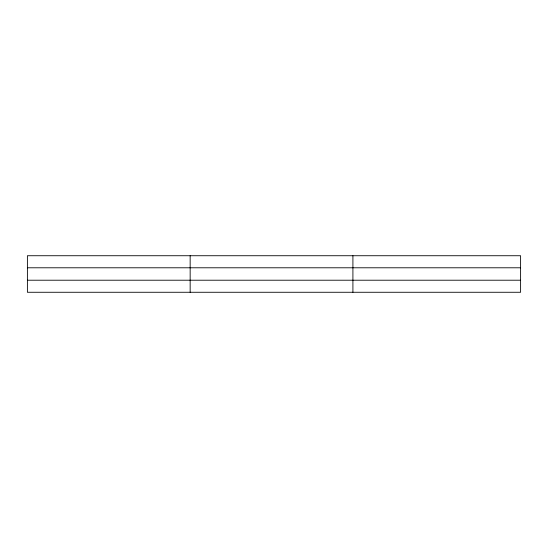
<?xml version="1.0" encoding="UTF-8"?>
<svg xmlns="http://www.w3.org/2000/svg" width="548" height="548" viewBox="0 0 548 548"><rect width="100%" height="100%" fill="white"/><g stroke="black" fill="none" stroke-linecap="round" stroke-linejoin="round"><path stroke-width="0.82" d="M190.156 292.269L190.156 255.731M352.912 292.269L352.912 255.731M520.6 280.213L520.6 292.269L27.4 292.269L27.4 255.731L520.6 255.731L520.6 280.213L27.4 280.213M27.4 267.787L520.6 267.787"/></g></svg>
